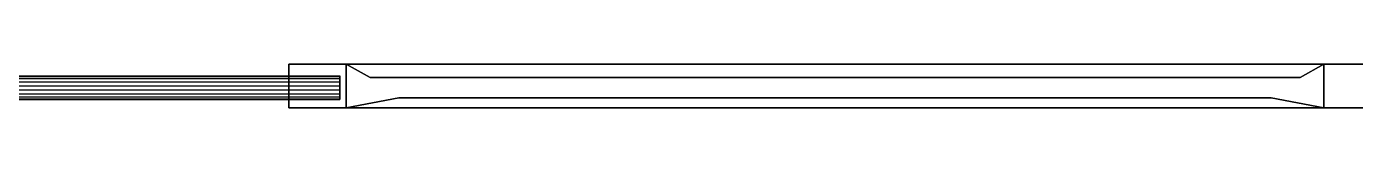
# Model space of a CAD drawing. Extents: x -140 to 778, y -205 to 202.
# Drawn here: x 389.2 to 500.3, y -3.7 to 0 of the extents above; entities that cross this region are included whole.
import ezdxf

# ---------------------------------------------------------------- set-up
doc = ezdxf.new("R2010")
doc.units = 0
doc.layers.add('L1', color=7, linetype='CONTINUOUS')

msp = doc.modelspace()

# ---------------------------------------------------------------- linework, layer by layer
at = {"layer": 'L1'}
for points, invisible_edges in [([(415.911194, 0.000006, 33.333321), (411.114868, 0.000006, 33.333324), (411.114838, -3.656865, 33.333324)], 140), ([(411.114838, -3.656865, 33.333324), (415.911163, -3.656864, 33.333321), (415.911194, 0.000006, 33.333321)], 140), ([(411.114868, 0.000006, 33.333324), (411.114868, 0.000004, 25.649376), (411.114838, -3.656866, 25.649376)], 12), ([(411.114838, -3.656866, 25.649376), (411.114838, -3.656865, 33.333324), (411.114868, 0.000006, 33.333324)], 12), ([(411.114868, 0.000004, 25.649376), (411.114868, -0.000002, -79.529884), (411.114838, -3.656872, -79.529892)], 12), ([(411.114838, -3.656872, -79.529892), (411.114838, -3.656866, 25.649376), (411.114868, 0.000004, 25.649376)], 12), ([(411.114868, 0.000004, 25.649376), (411.114868, 0.000006, 33.333324), (415.911194, 0.000006, 33.333321)], 12), ([(415.911194, 0.000006, 33.333321), (415.911194, 0.000004, 25.649372), (411.114868, 0.000004, 25.649376)], 12), ([(411.114868, -0.000002, -79.529884), (411.114868, 0.000004, 25.649376), (415.911194, 0.000004, 25.649372)], 12), ([(415.911194, 0.000004, 25.649372), (415.911194, -0.000002, -79.529884), (411.114868, -0.000002, -79.529884)], 12), ([(497.640869, 0.000006, 33.333321), (415.911194, 0.000006, 33.333321), (415.911163, -3.656864, 33.333321)], 140), ([(415.911163, -3.656864, 33.333321), (497.640839, -3.656864, 33.333321), (497.640869, 0.000006, 33.333321)], 140), ([(415.911194, 0.000004, 25.649372), (415.911194, 0.000006, 33.333321), (497.640869, 0.000006, 33.333321)], 12), ([(497.640869, 0.000006, 33.333321), (497.640869, 0.000004, 25.649372), (415.911194, 0.000004, 25.649372)], 12), ([(415.911194, -0.000002, -79.529884), (415.911194, 0.000004, 25.649372), (417.912201, -1.116109, 23.648335)], 140), ([(415.911194, 0.000004, 25.649372), (497.640869, 0.000004, 25.649372), (495.639801, -1.116109, 23.648335)], 12), ([(495.639801, -1.116109, 23.648335), (417.912201, -1.116109, 23.648335), (415.911194, 0.000004, 25.649372)], 12), ([(497.640869, 0.000004, 25.649372), (497.640869, -0.000002, -79.529884), (495.639801, -1.116115, -77.528862)], 12), ([(495.639801, -1.116115, -77.528862), (495.639801, -1.116109, 23.648335), (497.640869, 0.000004, 25.649372)], 12), ([(502.902344, 0.000006, 33.333324), (497.640869, 0.000006, 33.333321), (497.640839, -3.656864, 33.333321)], 140), ([(497.640839, -3.656864, 33.333321), (502.902313, -3.656865, 33.333324), (502.902344, 0.000006, 33.333324)], 140), ([(497.640869, 0.000004, 25.649372), (497.640869, 0.000006, 33.333321), (502.902344, 0.000006, 33.333324)], 12), ([(502.902344, 0.000006, 33.333324), (502.902344, 0.000004, 25.649376), (497.640869, 0.000004, 25.649372)], 12), ([(497.640869, -0.000002, -79.529884), (497.640869, 0.000004, 25.649372), (502.902344, 0.000004, 25.649376)], 12), ([(502.902344, 0.000004, 25.649376), (502.902344, -0.000002, -79.529884), (497.640869, -0.000002, -79.529884)], 12), ([(377.319366, -1.036095, -26.428984), (415.36554, -0.975788, -26.086967), (415.36554, -1.036095, -26.428984)], 9), ([(377.319366, -1.036095, -26.428984), (377.319366, -0.975788, -26.086967), (415.36554, -0.975788, -26.086967)], 12), ([(377.319366, -0.975788, -26.086967), (415.36554, -1.036095, -25.744944), (415.36554, -0.975788, -26.086967)], 137), ([(377.319366, -0.975788, -26.086967), (377.319366, -1.036095, -25.744944), (415.36554, -1.036095, -25.744944)], 140), ([(377.319366, -1.209743, -26.729753), (415.36554, -1.036095, -26.428984), (415.36554, -1.209743, -26.729753)], 9), ([(377.319366, -1.209743, -26.729753), (377.319366, -1.036095, -26.428984), (415.36554, -1.036095, -26.428984)], 12), ([(377.319366, -1.036095, -25.744944), (415.36554, -1.209746, -25.44418), (415.36554, -1.036095, -25.744944)], 137), ([(377.319366, -1.036095, -25.744944), (377.319366, -1.209746, -25.44418), (415.36554, -1.209746, -25.44418)], 140), ([(411.114868, -0.000002, -79.529884), (411.114868, -0.000003, -85.507233), (411.114838, -3.656873, -85.507233)], 12), ([(411.114838, -3.656873, -85.507233), (411.114838, -3.656872, -79.529892), (411.114868, -0.000002, -79.529884)], 12), ([(415.911163, -3.656873, -85.507233), (411.114838, -3.656873, -85.507233), (411.114868, -0.000003, -85.507233)], 12), ([(411.114868, -0.000003, -85.507233), (411.114868, -0.000002, -79.529884), (415.911194, -0.000002, -79.529884)], 12), ([(415.911194, -0.000002, -79.529884), (415.911194, -0.000003, -85.507233), (411.114868, -0.000003, -85.507233)], 12), ([(411.114868, -0.000003, -85.507233), (415.911194, -0.000003, -85.507233), (415.911163, -3.656873, -85.507233)], 12), ([(415.36554, -1.975789, -26.086967), (415.36554, -1.036095, -26.428984), (415.36554, -0.975788, -26.086967)], 141), ([(415.36554, -1.975789, -26.086967), (415.36554, -0.975788, -26.086967), (415.36554, -1.036095, -25.744944)], 141), ([(415.36554, -1.975789, -26.086967), (415.36554, -1.209743, -26.729753), (415.36554, -1.036095, -26.428984)], 141), ([(415.36554, -1.975789, -26.086967), (415.36554, -1.036095, -25.744944), (415.36554, -1.209746, -25.44418)], 141), ([(497.640839, -3.656873, -85.507233), (415.911163, -3.656873, -85.507233), (415.911194, -0.000003, -85.507233)], 12), ([(415.911194, -0.000003, -85.507233), (415.911194, -0.000002, -79.529884), (497.640869, -0.000002, -79.529884)], 12), ([(497.640869, -0.000002, -79.529884), (497.640869, -0.000003, -85.507233), (415.911194, -0.000003, -85.507233)], 12), ([(497.640869, -0.000002, -79.529884), (415.911194, -0.000002, -79.529884), (417.912201, -1.116115, -77.528862)], 140), ([(417.912201, -1.116109, 23.648335), (417.912201, -1.116115, -77.528862), (415.911194, -0.000002, -79.529884)], 140), ([(415.911194, -0.000003, -85.507233), (497.640869, -0.000003, -85.507233), (497.640839, -3.656873, -85.507233)], 12), ([(417.912201, -1.116115, -77.528862), (495.639801, -1.116115, -77.528862), (497.640869, -0.000002, -79.529884)], 140), ([(502.902313, -3.656873, -85.507233), (497.640839, -3.656873, -85.507233), (497.640869, -0.000003, -85.507233)], 12), ([(497.640869, -0.000003, -85.507233), (497.640869, -0.000002, -79.529884), (502.902344, -0.000002, -79.529884)], 12), ([(502.902344, -0.000002, -79.529884), (502.902344, -0.000003, -85.507233), (497.640869, -0.000003, -85.507233)], 12), ([(497.640869, -0.000003, -85.507233), (502.902344, -0.000003, -85.507233), (502.902313, -3.656873, -85.507233)], 12), ([(377.319366, -1.475788, -26.952993), (415.36554, -1.209743, -26.729753), (415.36554, -1.475788, -26.952993)], 9), ([(377.319366, -1.475788, -26.952993), (377.319366, -1.209743, -26.729753), (415.36554, -1.209743, -26.729753)], 12), ([(377.319366, -1.209746, -25.44418), (415.36554, -1.475788, -25.220942), (415.36554, -1.209746, -25.44418)], 137), ([(377.319366, -1.209746, -25.44418), (377.319366, -1.475788, -25.220942), (415.36554, -1.475788, -25.220942)], 140), ([(377.319366, -1.802141, -27.071777), (415.36554, -1.475788, -26.952993), (415.36554, -1.802141, -27.071777)], 9), ([(377.319366, -1.802141, -27.071777), (377.319366, -1.475788, -26.952993), (415.36554, -1.475788, -26.952993)], 12), ([(377.319366, -1.475788, -25.220942), (415.36554, -1.802141, -25.102156), (415.36554, -1.475788, -25.220942)], 137), ([(377.319366, -1.475788, -25.220942), (377.319366, -1.802141, -25.102156), (415.36554, -1.802141, -25.102156)], 140), ([(377.319366, -2.149436, -27.071777), (415.36554, -1.802141, -27.071777), (415.36554, -2.149436, -27.071777)], 9), ([(377.319366, -2.149436, -27.071777), (377.319366, -1.802141, -27.071777), (415.36554, -1.802141, -27.071777)], 12), ([(377.319366, -1.802141, -25.102156), (415.36554, -2.149436, -25.102156), (415.36554, -1.802141, -25.102156)], 137), ([(377.319366, -1.802141, -25.102156), (377.319366, -2.149436, -25.102156), (415.36554, -2.149436, -25.102156)], 140), ([(377.319366, -2.475789, -26.952993), (415.36554, -2.149436, -27.071777), (415.36554, -2.475789, -26.952993)], 9), ([(377.319366, -2.475789, -26.952993), (377.319366, -2.149436, -27.071777), (415.36554, -2.149436, -27.071777)], 12), ([(377.319366, -2.149436, -25.102156), (415.36554, -2.475789, -25.220942), (415.36554, -2.149436, -25.102156)], 137), ([(377.319366, -2.149436, -25.102156), (377.319366, -2.475789, -25.220942), (415.36554, -2.475789, -25.220942)], 140), ([(415.36554, -1.975789, -26.086967), (415.36554, -1.475788, -26.952993), (415.36554, -1.209743, -26.729753)], 141), ([(415.36554, -1.975789, -26.086967), (415.36554, -1.209746, -25.44418), (415.36554, -1.475788, -25.220942)], 141), ([(415.36554, -1.975789, -26.086967), (415.36554, -1.802141, -27.071777), (415.36554, -1.475788, -26.952993)], 141), ([(415.36554, -1.975789, -26.086967), (415.36554, -1.475788, -25.220942), (415.36554, -1.802141, -25.102156)], 141), ([(415.36554, -1.975789, -26.086967), (415.36554, -2.149436, -27.071777), (415.36554, -1.802141, -27.071777)], 141), ([(415.36554, -1.975789, -26.086967), (415.36554, -1.802141, -25.102156), (415.36554, -2.149436, -25.102156)], 141), ([(415.36554, -1.975789, -26.086967), (415.36554, -2.975789, -26.086967), (415.36554, -2.915483, -26.428984)], 141), ([(415.36554, -1.975789, -26.086967), (415.36554, -2.915483, -26.428984), (415.36554, -2.741835, -26.729753)], 141), ([(415.36554, -1.975789, -26.086967), (415.36554, -2.741835, -26.729753), (415.36554, -2.475789, -26.952993)], 141), ([(415.36554, -1.975789, -26.086967), (415.36554, -2.475789, -26.952993), (415.36554, -2.149436, -27.071777)], 141), ([(415.36554, -1.975789, -26.086967), (415.36554, -2.149436, -25.102156), (415.36554, -2.475789, -25.220942)], 141), ([(415.36554, -1.975789, -26.086967), (415.36554, -2.475789, -25.220942), (415.36554, -2.741835, -25.44418)], 141), ([(415.36554, -1.975789, -26.086967), (415.36554, -2.741835, -25.44418), (415.36554, -2.915483, -25.744951)], 141), ([(415.36554, -1.975789, -26.086967), (415.36554, -2.915483, -25.744951), (415.36554, -2.975789, -26.086967)], 141), ([(417.912201, -1.116121, -77.528862), (417.912201, -1.116103, 23.648331), (495.639801, -1.116103, 23.648331)], 12), ([(495.639801, -1.116103, 23.648331), (495.639801, -1.116121, -77.528862), (417.912201, -1.116121, -77.528862)], 12), ([(377.319366, -2.741835, -26.729753), (415.36554, -2.475789, -26.952993), (415.36554, -2.741835, -26.729753)], 9), ([(377.319366, -2.741835, -26.729753), (377.319366, -2.475789, -26.952993), (415.36554, -2.475789, -26.952993)], 12), ([(377.319366, -2.475789, -25.220942), (415.36554, -2.741835, -25.44418), (415.36554, -2.475789, -25.220942)], 137), ([(377.319366, -2.475789, -25.220942), (377.319366, -2.741835, -25.44418), (415.36554, -2.741835, -25.44418)], 140), ([(377.319366, -2.915483, -26.428984), (415.36554, -2.741835, -26.729753), (415.36554, -2.915483, -26.428984)], 9), ([(377.319366, -2.915483, -26.428984), (377.319366, -2.741835, -26.729753), (415.36554, -2.741835, -26.729753)], 12), ([(377.319366, -2.741835, -25.44418), (415.36554, -2.915483, -25.744951), (415.36554, -2.741835, -25.44418)], 137), ([(377.319366, -2.741835, -25.44418), (377.319366, -2.915483, -25.744951), (415.36554, -2.915483, -25.744951)], 140), ([(377.319366, -2.975789, -26.086967), (415.36554, -2.915483, -26.428984), (415.36554, -2.975789, -26.086967)], 9), ([(377.319366, -2.975789, -26.086967), (377.319366, -2.915483, -26.428984), (415.36554, -2.915483, -26.428984)], 12), ([(377.319366, -2.915483, -25.744951), (415.36554, -2.975789, -26.086967), (415.36554, -2.915483, -25.744951)], 137), ([(377.319366, -2.915483, -25.744951), (377.319366, -2.975789, -26.086967), (415.36554, -2.975789, -26.086967)], 140), ([(420.313446, -2.835499, -75.127617), (420.313446, -2.835492, 21.247101), (415.911163, -3.656865, 25.649372)], 140), ([(497.640839, -3.656865, 25.649372), (415.911163, -3.656865, 25.649372), (420.313446, -2.835492, 21.247101)], 12), ([(415.911163, -3.656872, -79.529884), (497.640839, -3.656872, -79.529884), (493.238556, -2.835499, -75.127617)], 140), ([(493.238556, -2.835499, -75.127617), (420.313446, -2.835499, -75.127617), (415.911163, -3.656872, -79.529884)], 140), ([(415.911163, -3.656865, 25.649372), (415.911163, -3.656872, -79.529884), (420.313446, -2.835499, -75.127617)], 140), ([(420.313446, -2.835504, -75.127625), (493.238556, -2.835504, -75.127625), (493.238556, -2.835486, 21.247099)], 140), ([(493.238556, -2.835486, 21.247099), (420.313446, -2.835486, 21.247099), (420.313446, -2.835504, -75.127625)], 140), ([(420.313446, -2.835492, 21.247101), (493.238556, -2.835492, 21.247101), (497.640839, -3.656865, 25.649372)], 12), ([(497.640839, -3.656872, -79.529884), (497.640839, -3.656865, 25.649372), (493.238556, -2.835492, 21.247101)], 12), ([(493.238556, -2.835492, 21.247101), (493.238556, -2.835499, -75.127617), (497.640839, -3.656872, -79.529884)], 12), ([(411.114838, -3.656866, 25.649376), (415.911163, -3.656865, 25.649372), (415.911163, -3.656864, 33.333321)], 140), ([(415.911163, -3.656864, 33.333321), (411.114838, -3.656865, 33.333324), (411.114838, -3.656866, 25.649376)], 140), ([(411.114838, -3.656872, -79.529892), (415.911163, -3.656872, -79.529884), (415.911163, -3.656865, 25.649372)], 140), ([(415.911163, -3.656865, 25.649372), (411.114838, -3.656866, 25.649376), (411.114838, -3.656872, -79.529892)], 140), ([(411.114838, -3.656873, -85.507233), (415.911163, -3.656873, -85.507233), (415.911163, -3.656872, -79.529884)], 140), ([(415.911163, -3.656872, -79.529884), (411.114838, -3.656872, -79.529892), (411.114838, -3.656873, -85.507233)], 140), ([(415.911163, -3.656865, 25.649372), (497.640839, -3.656865, 25.649372), (497.640839, -3.656864, 33.333321)], 140), ([(497.640839, -3.656864, 33.333321), (415.911163, -3.656864, 33.333321), (415.911163, -3.656865, 25.649372)], 140), ([(415.911163, -3.656873, -85.507233), (497.640839, -3.656873, -85.507233), (497.640839, -3.656872, -79.529884)], 140), ([(497.640839, -3.656872, -79.529884), (415.911163, -3.656872, -79.529884), (415.911163, -3.656873, -85.507233)], 140), ([(502.902313, -3.656865, 33.333324), (497.640839, -3.656864, 33.333321), (497.640839, -3.656865, 25.649372)], 140), ([(502.902313, -3.656866, 25.649376), (497.640839, -3.656865, 25.649372), (497.640839, -3.656872, -79.529884)], 140), ([(497.640839, -3.656865, 25.649372), (502.902313, -3.656866, 25.649376), (502.902313, -3.656865, 33.333324)], 140), ([(497.640839, -3.656872, -79.529884), (502.902313, -3.656872, -79.529892), (502.902313, -3.656866, 25.649376)], 140), ([(497.640839, -3.656873, -85.507233), (502.902313, -3.656873, -85.507233), (502.902313, -3.656872, -79.529892)], 140), ([(502.902313, -3.656872, -79.529892), (497.640839, -3.656872, -79.529884), (497.640839, -3.656873, -85.507233)], 140)]:
    msp.add_3dface(points, dxfattribs=dict(at, invisible_edges=invisible_edges))

doc.saveas('drawing.dxf')
